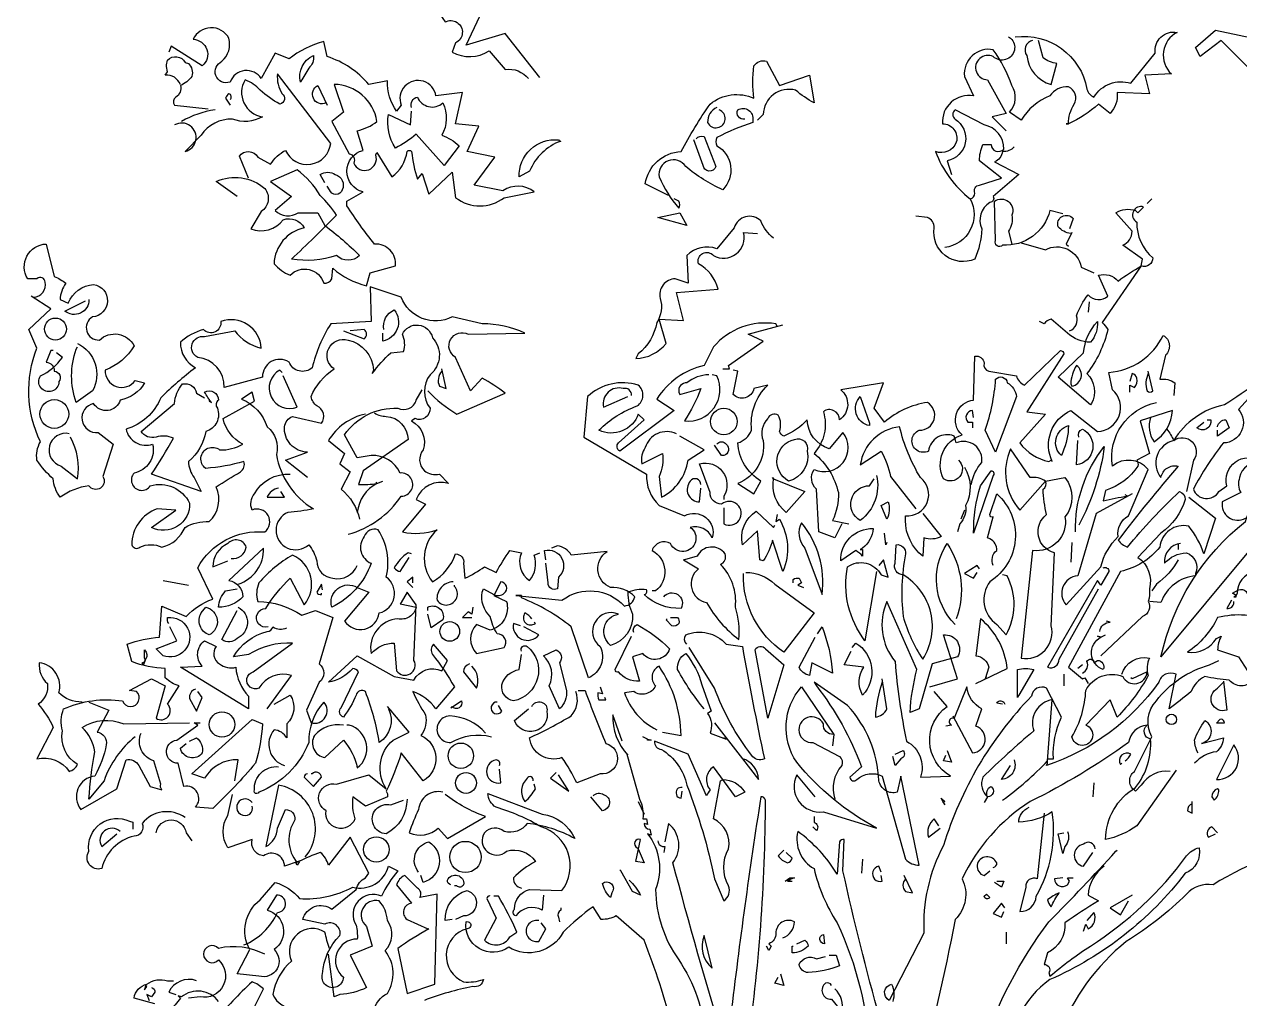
# Model space of a CAD drawing. Header units: metres. Extents: x 368 to 3789, y -155 to 1148.
# Drawn here: x 1269.31 to 1279.56, y 548.02 to 556.24 of the extents above; entities that cross this region are included whole.
import ezdxf

# ---------------------------------------------------------------- set-up
doc = ezdxf.new("R2010")
doc.units = ezdxf.units.M

# ---------------------------------------------------------------- blocks, each defined once
blk = doc.blocks.new('A$C700F2951')
at = {"color": 74}
for points in [[(2438.1, 4038.6, 0.259506), (2467.6, 3954.8), (2467.6, 3909.4, 0.302765), (2397.3, 3886.8), (2345.2, 3938.9), (2304.4, 3907.2), (2295.3, 3925.3), (2333.9, 3959.3), (2460.8, 3932.1, 0.117401), (2415.4, 3988.7, 0.173203)], [(1010.3, 3866.4), (942.3, 3952.5), (865.3, 3929.8), (892.5, 3986.5, 0.323273), (815.4, 3988.7), (824.5, 3975.1, -1.034378), (844.9, 3934.4), (838.1, 3916.2, 0.280991), (910.6, 3918.5), (942.3, 3882.2, -0.26123), (987.7, 3864.1)], [(416.5, 3632.9), (375.7, 3662.4, -0.294098), (470.9, 3648.8, -0.441696), (464.1, 3603.5), (443.7, 3569.5, 0.332855), (507.2, 3587.6, -0.375732), (548, 3571.7, 0.339447), (489.1, 3501.5, 0.128281), (520.8, 3478.8, -0.578079), (586.5, 3463, 0.276978), (602.4, 3472), (604.6, 3492.4, 0.124008), (670.4, 3458.4), (677.2, 3483.4), (727, 3497, 0.463104), (686.2, 3540, -0.025284), (631.8, 3614.8), (631.8, 3623.9), (663.6, 3642, -0.779266), (663.6, 3723.6), (652.2, 3762.1, 0.118973), (690.8, 3780.2, 0.363647), (606.9, 3852.8), (625, 3798.4), (602.4, 3780.2), (636.4, 3716.8, -0.5), (645.4, 3698.7, 0.970154), (688.5, 3714.5), (690.8, 3719.1), (720.2, 3671.5, 0.208466), (749.7, 3721.3, -0.5), (758.8, 3721.3, 0.056854), (770.1, 3666.9), (779.1, 3678.3), (792.7, 3637.5), (838.1, 3680.5), (844.9, 3630.7, 0.333328), (940.1, 3630.7), (999, 3642, 0.334427), (937.8, 3644.3), (881.1, 3655.6), (921.9, 3710), (867.5, 3721.3), (890.2, 3771.2), (844.9, 3775.7), (858.5, 3836.9), (806.3, 3830.1, 1.125015), (738.4, 3812), (729.3, 3800.6, -0.162277), (711.2, 3859.6), (674.9, 3852.8, 0.14122), (593.3, 3907.2), (586.5, 3936.6, 0.106674), (518.5, 3902.6), (491.3, 3914), (464.1, 3864.1, 0.62291), (402.9, 3857.3, -0.972748), (387.1, 3898.1, 0.276978), (400.7, 3943.4, 0.613373), (330.4, 3941.2, -0.688248), (348.5, 3889), (287.4, 3927.6), (282.8, 3916.2)], [(1941.8, 3945.7, -0.4021), (2082.3, 3843.7, 0.236053), (2095.9, 3827.8, -0.350769), (2168.4, 3855), (2216, 3914, -0.513931), (2259.1, 3954.8, 0.519897), (2247.7, 3873.2), (2195.6, 3870.9), (2204.7, 3834.6), (2141.2, 3836.9, -0.233566), (2127.6, 3796.1), (2105, 3814.2, -0.081039), (2046, 3775.7), (2041.5, 3775.7), (2046, 3775.7, -0.147995), (2057.4, 3814.2, 0.442368), (2046, 3848.2, 0.265564), (2009.8, 3830.1, 0.169403), (1953.1, 3782.5), (1930.4, 3798.4, 0.349014), (1935, 3850.5, 0.066803), (1898.7, 3920.8, 0.501038), (1842.1, 3868.6), (1860.2, 3830.1, 0.492294), (1799, 3775.7, -0.5), (1826.2, 3739.4, -0.4142), (1785.4, 3721.3, 0.138321), (1853.4, 3628.4, -0.529709), (1803.5, 3533.2)], [(1928.2, 3945.7), (1932.7, 3943.4, -1.00415), (1898.7, 3907.2, 1.247116), (1887.4, 3861.8), (1923.6, 3796.1), (1896.5, 3789.3), (1923.6, 3762.1)], [(1975.8, 3938.9, 0.54657), (1964.4, 3909.4, 0.310577), (2012, 3852.8), (2023.4, 3893.6, -0.131805), (1996.2, 3904.9), (1987.1, 3938.9)], [(305.5, 3852.8, 0.326447), (276, 3870.9), (280.6, 3877.7, -0.099014), (278.3, 3891.3), (280.6, 3900.4, -0.522827), (314.6, 3895.8), (321.4, 3893.6, -0.276978), (328.1, 3868.6, -0.123093), (305.5, 3850.5, -0.350769), (296.4, 3827.8, 0.4142), (294.2, 3812), (359.9, 3805.2)], [(543.5, 3861.8), (541.2, 3857.3, -0.369919), (566.1, 3909.4, -0.265564), (557, 3884.5), (543.5, 3861.8)], [(1261.9, 3635.2), (1216.6, 3657.9, -0.357925), (1286.8, 3721.3, -0.02861), (1343.5, 3814.2, -0.284912), (1429.6, 3825.6, -0.072906), (1429.6, 3889, -0.350769), (1454.5, 3898.1), (1479.4, 3850.5), (1538.4, 3870.9), (1547.4, 3816.5, -0.042465), (1511.2, 3841.4, 0.482147), (1447.7, 3793.8), (1436.4, 3782.5)], [(439.2, 3669.2), (421.1, 3712.3, -0.563461), (457.3, 3710), (482.3, 3696.4, -0.132751), (511.7, 3723.6, 0.770752), (600.1, 3737.2), (495.9, 3873.2, 0.176163), (504.9, 3834.6, -0.659393), (500.4, 3814.2, -0.051254), (461.9, 3841.4, 0.123093), (432.4, 3861.8, 0.535172), (466.4, 3789.3, -0.225418), (407.5, 3784.8, 0.260452), (346.3, 3753), (314.6, 3721.3, 1.152542), (294.2, 3773.4)], [(591, 3816.5, -1), (575.2, 3850.5), (593.3, 3812)], [(402.9, 3823.3, 0.618027), (400.7, 3834.6, 0.162277), (393.9, 3825.6), (402.9, 3812)], [(758.8, 3807.4, -0.480621), (770.1, 3827.8, 0.516449), (819.9, 3816.5, -0.249695), (817.7, 3753, -0.105927), (851.7, 3732.6), (822.2, 3694.1), (767.8, 3755.3, -0.054871), (727, 3728.1, -0.192581), (713.4, 3793.8), (756.5, 3773.4), (758.8, 3800.6)], [(373.5, 3802.9, 0.093063), (307.8, 3780.2)], [(1411.5, 3784.8, -0.618027), (1397.9, 3802.9, -0.649872), (1427.3, 3782.5), (1427.3, 3778, 0.048447), (1357.1, 3748.5, 0.291199), (1357.1, 3732.6, -0.493149), (1368.4, 3646.5, -0.073044), (1295.9, 3691.9, 0.819794), (1243.7, 3671.5, 0.07692), (1282.3, 3610.3, 0.333328), (1282.3, 3623.9), (1273.2, 3628.4)], [(1357.1, 3807.4, 0.326447), (1338.9, 3778, 1.475342), (1361.6, 3802.9)], [(1853.4, 3628.4, 0.333328), (1862.5, 3639.7, -0.5), (1871.5, 3655.6), (1914.6, 3669.2), (1871.5, 3703.2, -0.099014), (1878.3, 3734.9), (1894.2, 3734.9, 0.663971), (1919.1, 3725.9, 0.376755), (1880.6, 3773.4), (1823.9, 3802.9, 0.5), (1823.9, 3784.8, -0.682281), (1808.1, 3703.2), (1817.1, 3676)], [(1048.8, 3741.7), (1051.1, 3741.7, 0.20787), (989.9, 3682.8), (969.5, 3671.5, -0.455139), (1046.6, 3744), (1048.8, 3741.7)], [(1316.3, 3746.2, -0.302765), (1332.1, 3750.8), (1354.8, 3691.9, -0.816528), (1329.9, 3694.1), (1311.7, 3744)], [(1939.5, 3730.4, -0.243835), (1916.8, 3721.3, -0.263626), (1901, 3700.9), (1948.6, 3676), (1898.7, 3632.9, -0.535172), (1891.9, 3621.6, 0.371796), (1876.1, 3569.5, -0.090164), (1862.5, 3510.5, -0.594772), (1783.1, 3571.7, 0.312363), (1769.5, 3592.1), (1746.9, 3594.4)], [(588.8, 3576.3, -0.033035), (656.8, 3517.3, -0.399994), (611.4, 3517.3, -0.122452), (523.1, 3510.5, 0.012192), (611.4, 3596.7, 0.056335), (579.7, 3635.2, 0.100357), (534.4, 3685.1), (482.3, 3662.4), (523.1, 3632.9), (491.3, 3605.7, 0.349121), (536.7, 3601.2), (575.2, 3601.2), (588.8, 3576.3)], [(588.8, 3660.1), (579.7, 3676, -0.309357), (609.2, 3676, -0.468369), (622.8, 3646.5, -0.763794), (597.8, 3646.5), (593.3, 3653.3)], [(2034.7, 3598.9), (2009.8, 3605.7, -0.35936), (1916.8, 3537.7, -0.872879), (1903.3, 3546.8), (1901, 3623.9, -0.762802), (1935, 3596.7, -0.205246), (1928.2, 3564.9), (1935, 3540)], [(2048.3, 3370, 0.4142), (2061.9, 3399.5, -0.085083), (2084.6, 3440.3, 0.409286), (2123.1, 3438), (2105, 3478.8, -0.286789), (2143.5, 3467.5, -0.035156), (2188.8, 3497), (2191.1, 3510.5), (2152.5, 3537.7, 0.308105), (2170.7, 3564.9), (2138.9, 3601.2, -0.220123), (2177.5, 3605.7), (2182, 3601.2), (2193.3, 3612.5, 0.907883), (2179.7, 3583.1, 0.222046), (2211.5, 3512.8, -0.523941), (2188.8, 3497), (2111.8, 3385.9, -0.099014), (2123.1, 3372.3, -0.106323), (2082.3, 3286.2, -0.326889), (2091.4, 3227.3), (2089.1, 3225), (2025.6, 3279.4), (2075.5, 3327, -0.165176), (2102.7, 3388.2, -0.200851), (2089.1, 3347.4, -0.173203), (2043.8, 3365.5), (2012, 3392.7, 0.236053), (1998.4, 3383.6), (1989.4, 3388.2)], [(1468.1, 3551.3, -0.140045), (1443.2, 3585.3, 0.57489), (1391.1, 3571.7), (1357.1, 3530.9, 0.29335), (1298.1, 3517.3), (1300.4, 3463), (1275.5, 3472, 0.477875), (1246, 3433.5, -0.21463), (1239.2, 3385.9, -0.178345), (1203, 3324.7), (1198.4, 3315.6, 0.217789), (1257.3, 3345.1), (1243.7, 3392.7), (1291.3, 3390.4), (1277.7, 3444.8), (1359.3, 3451.6, 0.213028), (1320.8, 3501.5, -0.817993), (1350.3, 3517.3, 0.658905), (1409.2, 3562.7), (1436.4, 3560.4)], [(2050.6, 3560.4, -0.178345), (2025.6, 3574, -0.817993), (2055.1, 3589.9), (2048.3, 3569.5)], [(17.7, 3435.8, 0.475967), (40.3, 3465.2, 0.663971), (24.5, 3472), (6.3, 3472, -0.578598), (42.6, 3540), (58.5, 3476.6, -0.062256), (81.1, 3463, 0.15036), (69.8, 3431.2), (85.7, 3424.4, -0.28447), (135.5, 3460.7, -0.892212), (133.2, 3397.2, 0.789642), (146.8, 3351.9, -0.497391), (214.8, 3340.6, -0.176483), (158.2, 3293, 0.748825), (217.1, 3272.6), (235.2, 3268.1, -0.225281), (187.6, 3234.1, -0.647598), (135.5, 3227.3, 0.955292), (144.6, 3170.6), (174, 3147.9), (153.6, 3084.5, -1), (126.4, 3066.3, 0.125122), (69.8, 3043.7, -0.137939), (56.2, 3079.9, -0.062256), (24.5, 3116.2, -0.18132), (31.3, 3152.5, -0.210037), (24.5, 3336), (8.6, 3372.3), (51.7, 3413.1), (13.1, 3438)], [(1953.1, 3542.3), (2000.7, 3528.7, -0.510468), (2071, 3494.7), (2095.9, 3483.4)], [(790.5, 3252.2, 0.068298), (847.1, 3206.9), (942.3, 3247.7, 0.035156), (897, 3277.1), (874.3, 3252.2), (844.9, 3317.9, -0.984375), (869.8, 3363.2), (980.9, 3365.5, 0.108856), (897, 3383.6), (838.1, 3397.2, -0.448303), (738.4, 3435.8), (677.2, 3456.2), (679.4, 3388.2), (600.1, 3383.6, 0.080551), (563.8, 3297.5, -0.524551), (518.5, 3308.8, 0.59317), (466.4, 3279.4), (391.6, 3259, 0.390503), (339.5, 3317.9, -0.868866), (353.1, 3358.7), (412, 3370, 0.173203), (464.1, 3336, 0.499069), (384.8, 3388.2, -0.72995), (350.8, 3372.3, 0.115616), (305.5, 3347.4, 0.276978), (334.9, 3297.5, 0.033035), (267, 3238.6, -0.228363), (199, 3177.4, 0.456192), (251.1, 3147.9, -0.433426), (214.8, 3091.3, 1.078903), (246.6, 3066.3, -0.36409), (323.6, 3032.4, -0.580322), (248.8, 2984.8), (296.4, 3018.8), (260.2, 3021, 0.321106), (210.3, 2950.8, 0.566177), (226.2, 2946.2, -0.211075), (269.2, 2946.2, 0.243835), (314.6, 2984.8, -0.145935), (362.1, 2996.1, 0.321701), (375.7, 3064.1, -0.013153), (423.3, 3093.5, 0.333328), (430.1, 3113.9, -0.053406), (355.3, 3100.3, -1.029831), (382.5, 3136.6, 0.141342), (427.9, 3147.9, -0.23027), (389.3, 3197.8), (450.5, 3231.8), (446, 3249.9), (425.6, 3236.3, -0.215332), (475.5, 3181.9, -0.302765), (493.6, 3127.5, 0.214661), (566.1, 3021, -0.032745), (516.3, 3014.2, 1.185196), (557, 2950.8, -0.115112), (572.9, 2919, 0.379791), (604.6, 2885, 0.362045), (652.2, 2910)], [(126.4, 3431.2, -0.637756), (78.9, 3408.6), (119.6, 3429)], [(704.4, 3372.3, -0.350769), (724.8, 3410.8, -0.561172), (702.1, 3349.6), (702.1, 3365.5)], [(1474.9, 3379.1), (1472.6, 3383.6, 0.262833), (1350.3, 3338.3), (1332.1, 3302, 0.194489), (1239.2, 3236.3), (1273.2, 3213.7), (1166.7, 3134.3, -0.535172), (1164.4, 3150.2), (1214.3, 3195.5), (1203, 3206.9, -0.445358), (1125.9, 3175.1, -0.112671), (1200.7, 3222.7, 0.498764), (1203, 3263.5, 0.269211), (1103.2, 3240.9), (1096.4, 3161.5), (1218.8, 3089, 0.212448), (1243.7, 3027.8), (1293.6, 3007.4, -0.669449), (1348, 2964.4, 0.362045), (1304.9, 2984.8, -1.319412), (1266.4, 2953, 0.480621), (1230.1, 2939.4, -0.538818), (1236.9, 2860.1), (1230.1, 2860.1)], [(554.8, 3082.2), (511.7, 3116.2), (554.8, 3132.1, -0.43013), (509.5, 3181.9, -0.263626), (525.3, 3202.3), (582, 3188.7, 0.489075), (572.9, 3222.7, -0.178345), (561.6, 3240.9, -0.14975), (606.9, 3295.2, -0.856918), (634.1, 3351.9, -0.338852), (684, 3293), (681.7, 3286.2, -0.055374), (718, 3327), (742.9, 3329.2, 0.195877), (740.6, 3363.2, -0.724503), (799.5, 3356.4, -0.43483), (795, 3283.9, 0.345184), (795, 3218.2, -0.544022), (765.6, 3197.8), (758.8, 3193.3, -0.362045), (781.4, 3136.6, 0.396576), (783.7, 3095.8, 0.236053), (813.1, 3089), (831.3, 3070.9, 0.401123), (767.8, 3039.2), (785.9, 3030.1), (740.6, 2975.7, 0.137604), (808.6, 2980.2, 0.396027), (799.5, 2878.2, 0.180374), (844.9, 2932.6, -0.463791), (860.7, 2914.5), (863, 2885, 0.051575), (901.5, 2907.7), (924.2, 2896.4, -0.023788), (951.4, 2939.4), (974.1, 2934.9, 0.368179), (989.9, 2880.5, 0.264557), (999, 2930.4), (1010.3, 2934.9)], [(625, 3370), (665.8, 3354.2, 0.5), (665.8, 3372.3), (638.6, 3370)], [(1830.7, 3116.2, -0.931778), (1801.3, 3079.9, -0.45929), (1837.5, 3166.1, -0.660172), (1860.2, 3234.1), (1862.5, 3320.2, -0.442368), (1880.6, 3306.6, 0.4142), (1889.7, 3290.7), (1944, 3281.6, 0.219635), (1959.9, 3263.5), (2030.2, 3331.5, -0.333328), (2037, 3324.7), (1964.4, 3211.4), (2000.7, 3206.9), (1950.8, 3150.2, 0.188675), (2007.5, 3113.9), (2012, 3116.2), (2014.3, 3113.9, -0.420059), (2050.6, 3213.7), (2102.7, 3172.9, 0.685608), (2132.1, 3254.5), (2125.4, 3288.4, 0.263565), (2231.9, 3361, -0.49028), (2236.4, 3322.4), (2225.1, 3274.9, -0.205246), (2254.5, 3268.1), (2252.3, 3243.1)], [(103.8, 3345.1, -0.432632), (133.2, 3252.2), (101.5, 3229.5, -0.173904), (101.5, 3333.8), (103.8, 3338.3)], [(56.2, 3331.5), (51.7, 3331.5), (42.6, 3308.8, -0.38205), (58.5, 3290.7, -0.618027), (67.5, 3270.3, -1.341293), (31.3, 3281.6, 0.132751), (74.3, 3317.9), (63, 3327)], [(2476.6, 3315.6, -0.032425), (2352, 3225, 0.210526), (2252.3, 3154.7, 0.557053), (2227.3, 3082.2, -0.431534), (2261.3, 3104.9, 0.015289), (2143.5, 2959.8, 0.162277), (2161.6, 2946.2, -0.030579), (2263.6, 3055, -0.355026), (2274.9, 3039.2, -0.161758), (2227.3, 2973.4), (2182, 2925.8, -0.32045), (2204.7, 2864.6, -0.099014), (2202.4, 2839.7, -0.46698), (2191.1, 2810.3), (2109.5, 2733.2)], [(504.9, 3288.4), (500.4, 3293, 0.940445), (534.4, 3220.5), (507.2, 3281.6)], [(817.7, 3290.7, 0.292984), (813.1, 3261.3), (826.7, 3256.7), (817.7, 3295.2)], [(1601.8, 2991.6), (1588.2, 2964.4), (1556.5, 2975.7), (1552, 3059.5, -0.355026), (1547.4, 3098.1, 0.788391), (1604.1, 3170.6), (1576.9, 3138.9, -0.312881), (1533.8, 3195.5, -0.116058), (1488.5, 3163.8, -0.265564), (1479.4, 3172.9, 0.226822), (1477.2, 3204.6, 0.49527), (1456.8, 3197.8, 0.295303), (1447.7, 3154.7, -0.346893), (1397.9, 3070.9), (1429.6, 3050.5), (1443.2, 3075.4, -0.244461), (1397.9, 3150.2, 0.215332), (1425.1, 3175.1, -0.236053), (1456.8, 3263.5), (1429.6, 3256.7, -0.59729), (1388.8, 3245.4), (1397.9, 3290.7), (1388.8, 3293)], [(2052.8, 3261.3, 0.659393), (2061.9, 3302, 0.139038), (2050.6, 3265.8), (2052.8, 3261.3)], [(2202.4, 3286.2, 0.195877), (2200.1, 3252.2, 0.4142), (2211.5, 3252.2), (2202.4, 3290.7)], [(2451.7, 3295.2), (2379.2, 3215.9, -0.63649), (2349.7, 3150.2, 0.04776), (2290.8, 3059.5, 0.639832), (2340.7, 3055), (2356.5, 3066.3, -0.689148), (2422.2, 3113.9, 0.369919), (2381.4, 3082.2, 0.225418), (2383.7, 3052.8), (2347.5, 3034.6, 0.638885), (2392.8, 3002.9, -0.813461), (2401.8, 2941.7), (2227.3, 2730.9, -0.173706), (2392.8, 2996.1, -0.490295), (2481.2, 3039.2), (2460.8, 3002.9, -0.489075), (2481.2, 2966.6), (2571.8, 2980.2), (2583.1, 2968.9)], [(362.1, 3236.3), (362.1, 3231.8), (366.7, 3229.5, -0.051575), (353.1, 3249.9, -0.580322), (380.3, 3234.1, 0.442368), (378, 3218.2, -0.445358), (355.3, 3172.9, -0.177689), (321.4, 3113.9, 0.15036), (332.7, 3082.2), (346.3, 3055), (248.8, 3089, 0.019806), (291.9, 3159.3, 0.195877), (257.9, 3161.5, -0.32045), (228.4, 3172.9), (294.2, 3227.3, -0.171616), (310, 3265.8, -0.427887), (337.2, 3247.7), (353.1, 3238.6)], [(1341.2, 3283.9, 0.162277), (1298.1, 3268.1, 0.463791), (1282.3, 3249.9), (1284.5, 3245.4), (1325.3, 3256.7, -0.058853), (1293.6, 3193.3, 0.588898), (1357.1, 3281.6), (1348, 3283.9)], [(1855.7, 3068.6, -0.149368), (1876.1, 3111.7, 0.589905), (1826.2, 3150.2), (1821.7, 3163.8, 0.490158), (1771.8, 3134.3, -1.060547), (1753.7, 3175.1, 0.776093), (1769.5, 3229.5, 0.142365), (1685.7, 3191), (1665.3, 3218.2), (1683.4, 3268.1), (1599.6, 3254.5, -0.50354), (1597.3, 3195.5, 0.628937), (1565.6, 3211.4, -0.265564), (1547.4, 3129.8, -0.169571), (1595, 3052.8, -0.119873), (1583.7, 2998.4), (1615.4, 2991.6)], [(1903.3, 3132.1), (1882.9, 3175.1, 0.065445), (1903.3, 3274.9, -0.659393), (1925.9, 3268.1, -0.236053), (1944, 3240.9), (1903.3, 3132.1)], [(2166.1, 3249.9), (2166.1, 3263.5), (2175.2, 3259, 0.302765), (2179.7, 3277.1, 0.265564), (2170.7, 3286.2), (2166.1, 3270.3)], [(634.1, 2971.2, 0.179703), (738.4, 3046, 1.048752), (736.1, 3091.3, 0.319077), (679.4, 3125.3), (652.2, 3120.7), (627.3, 3166.1, -0.261322), (731.6, 3218.2, 0.45993), (767.8, 3234.1), (779.1, 3254.5)], [(1189.4, 3243.1, 0.541687), (1173.5, 3256.7, 0.576218), (1135, 3220.5), (1182.6, 3240.9)], [(1656.2, 3188.7), (1656.2, 3184.2, -0.602081), (1638.1, 3240.9), (1656.2, 3188.7)], [(2170.7, 3050.5), (2100.4, 3012), (2064.2, 2889.6, 0.621735), (2041.5, 2832.9), (2109.5, 2907.7, -0.145264), (2143.5, 2966.6, -0.318115), (2163.9, 3007.4), (2202.4, 3098.1, 0.4142), (2132.1, 3104.9, -0.3983), (2218.3, 3229.5)], [(668.1, 3206.9, 0.203552), (595.6, 3154.7), (627.3, 3129.8), (618.2, 3109.4), (638.6, 3093.5), (620.5, 3059.5, -0.169113), (656.8, 3000.6)], [(686.2, 3209.1, 0.15036), (708.9, 3202.3, -0.384125), (752, 3157), (663.6, 3095.8), (654.5, 3068.6, 0.045349), (690.8, 3070.9), (702.1, 3075.4)], [(1860.2, 3200.1), (1857.9, 3213.7, 0.663971), (1848.9, 3191), (1857.9, 3191), (1857.9, 3179.7)], [(2206.9, 3200.1, 0.240036), (2213.7, 3152.5, 0.2379), (2250, 3213.7), (2186.5, 3193.3), (2204.7, 3129.8), (2179.7, 3116.2, -0.236053), (2182, 3104.9, -0.178345), (2118.6, 3057.3), (2114, 3036.9, -0.026764), (2161.6, 3046), (2157.1, 3048.2)], [(2318, 3195.5), (2324.8, 3195.5, -0.707504), (2297.6, 3179.7), (2311.2, 3191)], [(2338.4, 3181.9, -0.380188), (2354.3, 3195.5), (2361, 3179.7), (2338.4, 3163.8), (2338.4, 3175.1)], [(87.9, 3168.3, 0.975662), (72.1, 3104.9), (103.8, 3079.9, 0.17128), (90.2, 3161.5)], [(1277.7, 3168.3, 0.456619), (1216.6, 3141.1, 0.205246), (1209.8, 3109.4), (1250.5, 3129.8, -0.146759), (1243.7, 3084.5), (1248.3, 3043.7, 0.245285), (1300.4, 3116.2), (1332.1, 3136.6), (1284.5, 3163.8)], [(1760.5, 3012), (1796.7, 2966.6, -0.204086), (1762.7, 2964.4), (1760.5, 2928.1, -0.226822), (1726.5, 2998.4), (1726.5, 3007.4, 0.749039), (1755.9, 3082.2, -0.077942), (1715.1, 3181.9, 0.34404), (1638.1, 3107.1), (1678.9, 3134.3, -0.080353), (1697, 3084.5), (1746.9, 3021)], [(2032.4, 3125.3, -0.592255), (2046, 3184.2, -0.099731), (2034.7, 3132.1), (2032.4, 3125.3)], [(2066.4, 3161.5, -0.4142), (2073.2, 3177.4, -0.738571), (2061.9, 3107.1), (2064.2, 3154.7)], [(2238.7, 3177.4, -0.062256), (2252.3, 3154.7, -0.882339), (2290.8, 3116.2), (2277.2, 3055)], [(1357.1, 3147.9, -0.5), (1375.2, 3147.9, -0.582718), (1370.7, 3125.3), (1366.1, 3125.3), (1352.5, 3145.7)], [(1508.9, 3157, -0.630219), (1533.8, 3134.3, -0.40654), (1497.6, 3075.4, -0.689621), (1508.9, 3157)], [(2000.7, 3075.4), (2039.2, 3082.2, -0.352936), (2039.2, 3005.2, -0.5103), (1975.8, 2939.4), (1953.1, 2728.7, 0.554825), (2012, 2792.1), (2018.8, 2934.9, -0.628204), (2003, 3009.7, -0.044617), (1996.2, 3059.5, 0.4142), (2000.7, 3075.4, 0.205246), (1971.2, 3082.2), (1932.7, 3138.9, 0.298126), (1950.8, 3018.8), (2000.7, 3075.4)], [(2059.6, 2975.7, -0.174072), (2116.3, 3143.4, -0.088486), (2066.4, 2989.3)], [(1370.7, 3023.3), (1370.7, 2991.6, 1.877945), (1366.1, 3030.1, -0.4142), (1343.5, 3052.8), (1323.1, 3109.4, -0.674286), (1370.7, 3046), (1370.7, 3039.2)], [(1842.1, 3102.6, -0.272202), (1844.3, 3027.8, -0.236053), (1833, 2991.6), (1828.5, 2975.7)], [(112.8, 2642.5, -0.206955), (67.5, 2660.7, 0.457672), (29, 2719.6, 0.243301), (44.9, 2678.8, -0.282349), (26.7, 2638, -0.081024), (56.2, 2592.7), (24.5, 2531.5, -0.303375), (87.9, 2506.6, 0.224854), (103.8, 2520.2, -0.311218), (74.3, 2585.9, -0.155243), (76.6, 2628.9, -0.142853), (192.2, 2644.8, 1.280762), (219.4, 2662.9), (205.8, 2665.2), (248.8, 2687.9), (276, 2674.3), (257.9, 2610.8, 0.904984), (280.6, 2638), (303.2, 2674.3, -0.135742), (276, 2690.1), (276, 2708.3, -0.08728), (210.3, 2721.9), (201.2, 2755.9, -0.068298), (264.7, 2769.5), (269.2, 2830.6), (316.8, 2810.3, -0.111496), (368.9, 2844.2), (339.5, 2905.4, -0.299683), (470.9, 2975.7, 0.876053), (446, 3018.8, -0.268112), (450.5, 3050.5, -0.290573), (520.8, 3089)], [(688.5, 3073.1), (690.8, 3070.9, 0.247803), (652.2, 3014.2)], [(1325.3, 3068.6, 0.741867), (1304.9, 3075.4, 0.6409), (1323.1, 3034.6), (1325.3, 3061.8)], [(1468.1, 3079.9), (1529.3, 3055), (1493, 3014.2, -0.284134), (1468.1, 3079.9), (1465.8, 3082.2), (1468.1, 3079.9)], [(1669.8, 3086.7, -0.297256), (1638.1, 2998.4, -0.782791), (1656.2, 3066.3), (1665.3, 3079.9)], [(1860.2, 2973.4, -0.079437), (1873.8, 3066.3), (1894.2, 3095.8, -0.618027), (1898.7, 3086.7), (1860.2, 2973.4)], [(498.1, 3061.8, 0.25296), (475.5, 3043.7), (509.5, 3043.7), (502.7, 3055)], [(1898.7, 2910, -0.35614), (1905.5, 2939.4, 0.302765), (1891.9, 2962.1), (1887.4, 2964.4), (1898.7, 3005.2, -0.618027), (1891.9, 3009.7), (1905.5, 3050.5, -0.499023), (1891.9, 2878.2, 0.420273), (1905.5, 2794.4), (1923.6, 2774, 0.254562), (1925.9, 2889.6), (1916.8, 2891.8)], [(1690.2, 3000.6), (1678.9, 3027.8), (1692.5, 3034.6, -0.195877), (1690.2, 3000.6)], [(2281.7, 3043.7), (2333.9, 3002.9), (2311.2, 2932.6, 0.096893), (2281.7, 2987, 0.449585), (2225.1, 2946.2, -0.175735), (2148, 2898.6), (2046, 2710.5), (2073.2, 2687.9), (2077.8, 2690.1), (2084.6, 2678.8)], [(1474.9, 3009.7), (1472.6, 2996.1), (1479.4, 3000.6, -0.242218), (1486.2, 2898.6), (1465.8, 2959.8, -0.092926), (1447.7, 2919), (1440.9, 2921.3), (1436.4, 2978), (1406.9, 2950.8, -0.309006), (1434.1, 3016.5), (1468.1, 2984.8), (1470.4, 2989.3)], [(652.2, 2866.9), (674.9, 2857.8), (627.3, 2801.2, 0.693726), (695.3, 2817.1, 0.640244), (708.9, 2887.3, 0.209961), (693, 2980.2, 0.4142), (665.8, 2966.6, 0.502121), (679.4, 2914.5, -0.199463), (602.4, 2828.4, -0.690872), (652.2, 2866.9)], [(1522.5, 2993.8, 0.305054), (1529.3, 2944), (1563.3, 2853.3, 0.208984), (1522.5, 2993.8)], [(1642.6, 2944), (1638.1, 2941.7), (1642.6, 2941.7), (1642.6, 2928.1, 0.099014), (1629, 2939.4), (1599.6, 2919, -0.428558), (1663, 2982.5, -0.211655), (1642.6, 2944)], [(405.2, 2923.6, 0.403595), (434.7, 2946.2, 0.566177), (398.4, 2953, 0.2939), (368.9, 2907.7), (398.4, 2919)], [(418.8, 2873.7, 0.335266), (468.7, 2944), (400.7, 2880.5, -0.380188), (427.9, 2848.8, -0.218826), (380.3, 2828.4, -0.173203), (393.9, 2860.1), (416.5, 2864.6)], [(477.7, 2789.9, -1.144211), (473.2, 2826.1, -0.070038), (520.8, 2885), (548, 2832.9, 0.501633), (525.3, 2930.4, 0.085571), (459.6, 2876, 0.186783), (457.3, 2839.7, -0.14386), (543.5, 2812.5), (570.6, 2821.6), (604.6, 2808), (577.4, 2717.3, -0.506302), (577.4, 2681.1), (552.5, 2626.7), (561.6, 2601.8, 0.762985), (586.5, 2642.5, 0.185364), (557, 2563.2, -0.20929), (459.6, 2465.8, -1), (450.5, 2470.3, -0.463791), (498.1, 2515.6)], [(758.8, 2932.6), (752, 2934.9, 0.132751), (724.8, 2905.4, 0.236053), (736.1, 2898.6), (754.2, 2925.8)], [(1252.8, 2848.8, -0.923187), (1286.8, 2826.1, -0.205933), (1214.3, 2853.3, 0.618027), (1218.8, 2862.4, 0.123093), (1182.6, 2857.8, 0.111496), (1191.6, 2814.8, -0.361099), (1148.6, 2753.6, -0.656662), (1164.4, 2814.8, 0.887543), (1128.2, 2751.3, -0.427811), (1105.5, 2690.1), (1071.5, 2789.9, 0.077148), (974.1, 2846.5), (974.1, 2851), (962.7, 2851), (1053.4, 2842, -0.386002), (1175.8, 2830.6, 0.310577), (1196.2, 2848.8, 0.21463), (1148.6, 2866.9, -0.608597), (1141.8, 2937.2), (1071.5, 2930.4, 0.236053), (1044.3, 2948.5), (1033, 2944)], [(1021.6, 2921.3), (1019.4, 2939.4, -0.775711), (1046.6, 2887.3), (1044.3, 2864.6, -0.566177), (1026.2, 2876), (1021.6, 2914.5)], [(1293.6, 2921.3), (1291.3, 2921.3), (1320.8, 2903.2, 0.643906), (1336.7, 2837.4, 0.101837), (1400.1, 2764.9, 0.105927), (1393.3, 2828.4, 0.22554), (1363.9, 2912.2, 0.4142), (1372.9, 2932.6, 0.580322), (1318.5, 2928.1), (1293.6, 2921.3)], [(1721.9, 2891.8, -0.523941), (1706.1, 2914.5), (1708.3, 2950.8, -0.5), (1726.5, 2932.6, 0.072708), (1721.9, 2810.3, 0.077194), (1760.5, 2726.4, 0.423996), (1721.9, 2891.8)], [(1823.9, 2794.4, -0.356445), (1808.1, 2953, -0.241074), (1826.2, 2805.7)], [(2265.9, 2953, 0.4142), (2234.1, 2914.5, -0.198578), (2277.2, 2934.9, -0.4142), (2295.3, 2894.1), (2295.3, 2889.6, 0.297668), (2227.3, 2837.4), (2204.7, 2839.7)], [(1669.8, 2898.6), (1647.2, 2762.7, -0.216599), (1613.2, 2907.7, -0.447189), (1678.9, 2891.8), (1692.5, 2887.3), (1683.4, 2921.3), (1674.4, 2910)], [(2114, 2905.4, -0.535172), (2125.4, 2898.6), (2109.5, 2871.4), (2102.7, 2880.5), (2005.2, 2710.5, 0.523941), (2027.9, 2726.4), (2105, 2864.6)], [(2261.3, 2921.3, -0.109482), (2218.3, 2873.7), (2209.2, 2860.1)], [(1413.7, 2896.4, -0.195694), (1470.4, 2873.7), (1547.4, 2817.1), (1488.5, 2740, -0.258652), (1409.2, 2894.1)], [(1506.6, 2876), (1506.6, 2882.8, -0.236053), (1518, 2885), (1522.5, 2876), (1515.7, 2871.4), (1527, 2866.9)], [(2379.2, 2862.4, -0.632065), (2397.3, 2844.2), (2397.3, 2835.2), (2424.5, 2871.4, -0.680847), (2433.6, 2851), (2426.8, 2817.1, 0.580322), (2458.5, 2873.7, 0.820084), (2376.9, 2855.6), (2374.6, 2851), (2367.8, 2855.6), (2379.2, 2862.4)], [(584.2, 2862.4), (582, 2873.7), (572.9, 2857.8, 0.4142), (582, 2853.3), (582, 2855.6)], [(840.3, 2878.2, 0.437042), (808.6, 2842, 1.073196), (842.6, 2869.2), (842.6, 2871.4)], [(919.7, 2853.3, 0.323349), (940.1, 2855.6, 0.697281), (933.3, 2878.2), (919.7, 2851), (944.6, 2839.7, -0.421158), (912.9, 2783.1), (885.7, 2794.4, 0.400543), (885.7, 2737.7), (940.1, 2749.1, 0.60791), (926.5, 2776.3, -0.092926), (912.9, 2810.3, -0.257919), (897, 2857.8), (899.3, 2864.6), (919.7, 2853.3)], [(738.4, 2837.4), (736.1, 2835.2), (767.8, 2828.4, -0.422256), (731.6, 2805.7, 0.445663), (679.4, 2737.7, -0.209656), (724.8, 2758.1), (729.3, 2703.7, 0.945984), (763.3, 2724.1), (767.8, 2832.9), (749.7, 2857.8), (738.4, 2837.4)], [(1774.1, 2672), (1828.5, 2687.9), (1801.3, 2774, -0.618027), (1828.5, 2730.9), (1778.6, 2717.3), (1753.7, 2628.9), (1735.5, 2622.1, -0.048447), (1749.1, 2706), (1690.2, 2839.7, 0.283707), (1706.1, 2721.9, 0.030441), (1728.7, 2565.5, -0.369919), (1755.9, 2495.2), (1814.9, 2497.5, -0.550293), (1808.1, 2633.5), (1783.1, 2662.9)], [(2365.6, 2842), (2356.5, 2826.1, 0.45993), (2370.1, 2837.4), (2370.1, 2839.7)], [(355.3, 2828.4, -0.701004), (362.1, 2774, -0.468369), (346.3, 2817.1), (355.3, 2828.4)], [(418.8, 2828.4, -0.632828), (416.5, 2767.2, -0.388977), (387.1, 2764.9), (416.5, 2821.6)], [(790.5, 2821.6), (790.5, 2828.4, -0.669312), (819.9, 2803.5), (797.3, 2787.6), (790.5, 2814.8)], [(994.5, 2805.7, 0.099014), (980.9, 2817.1, 0.895035), (1001.3, 2796.7), (999, 2798.9)], [(282.8, 2796.7, -0.236053), (280.6, 2808, -1.2724), (271.5, 2733.2), (257.9, 2746.8), (298.7, 2762.7), (285.1, 2789.9)], [(475.5, 2628.9), (523.1, 2694.7, 0.345856), (459.6, 2669.7, -1.086792), (448.3, 2701.5), (525.3, 2758.1, 0.147873), (439.2, 2735.5), (409.7, 2730.9, -0.205246), (475.5, 2780.8, 0.343094), (486.8, 2789.9, 0.248367), (514, 2787.6)], [(971.8, 2792.1), (958.2, 2796.7, 0.784103), (1008, 2774), (978.6, 2789.9)], [(1193.9, 2778.5, -0.4142), (1200.7, 2794.4, -0.068741), (1264.1, 2746.8, -0.613083), (1212, 2737.7), (1191.6, 2730.9), (1205.2, 2683.3, -0.248093), (1164.4, 2701.5, -0.618027), (1157.6, 2706), (1189.4, 2771.7)], [(1266.4, 2808), (1280, 2808, -0.236053), (1282.3, 2796.7, -0.4142), (1268.7, 2792.1), (1257.3, 2803.5), (1259.6, 2805.7)], [(1554.2, 2776.3), (1563.3, 2789.9, -0.071396), (1583.7, 2699.2), (1542.9, 2719.6), (1538.4, 2694.7, -0.236053), (1518, 2710.5), (1549.7, 2769.5)], [(1864.7, 2678.8), (1925.9, 2708.3, 0.194931), (1873.8, 2805.7), (1864.7, 2733.2, -0.335129), (1889.7, 2710.5), (1882.9, 2687.9), (1885.1, 2692.4)], [(2107.2, 2780.8, -0.368179), (2127.6, 2798.9), (2120.8, 2801.2)], [(1298.1, 2755.9, -0.369919), (1295.9, 2774, -0.322647), (1375.2, 2755.9), (1406.9, 2751.3, 0.00798), (1450, 2531.5, -0.4142), (1425.1, 2538.3, -0.077515), (1352.5, 2669.7), (1302.7, 2749.1)], [(2073.2, 2699.2, 0.4142), (2082.3, 2721.9, -0.819794), (2095.9, 2719.6), (2102.7, 2724.1, -0.566177), (2114, 2706, -0.644958), (2109.5, 2769.5), (2102.7, 2771.7), (2109.5, 2769.5), (2118.6, 2774)], [(237.5, 2726.4), (233, 2715.1), (230.7, 2719.6, 0.618027), (235.2, 2728.7), (235.2, 2744.5, -0.369919), (237.5, 2726.4)], [(305.5, 2710.5), (348.5, 2712.8, -0.451447), (353.1, 2762.7), (375.7, 2751.3, 0.461777), (382.5, 2717.3, 0.236053), (414.3, 2710.5, 0.176865), (439.2, 2653.9), (439.2, 2628.9), (305.5, 2710.5)], [(713.4, 2628.9, -0.38205), (695.3, 2563.2, 0.053894), (668.1, 2662.9, 0.566177), (650, 2656.1, -0.062256), (625, 2613.1, -0.535172), (620.5, 2631.2), (654.5, 2701.5, 0.236053), (643.2, 2708.3, -0.164429), (595.6, 2681.1), (652.2, 2733.2), (724.8, 2692.4), (763.3, 2685.6, -0.400864), (817.7, 2703.7), (829, 2724.1), (801.8, 2755.9, 0.343094), (799.5, 2735.5, -0.040558), (842.6, 2672), (806.3, 2628.9, 0.162277), (761, 2662.9, 0.038391), (785.9, 2617.6, -0.212204), (776.9, 2576.8, -0.615097), (781.4, 2488.4), (738.4, 2542.8, -0.03656), (708.9, 2468, -0.236053), (711.2, 2456.7), (668.1, 2438.6), (643.2, 2456.7, 0.109772), (647.7, 2413.6, -0.906464), (591, 2429.5, -0.872879), (611.4, 2481.6), (674.9, 2499.8), (708.9, 2472.6, -0.380005), (722.5, 2567.8), (754.2, 2583.6), (711.2, 2633.5)], [(974.1, 2742.3, -0.780762), (985.4, 2751.3, -0.63501), (958.2, 2644.8, -0.403961), (935.5, 2676.5, -0.290024), (969.5, 2706), (974.1, 2735.5)], [(1048.8, 2628.9), (1028.4, 2674.3, 0.335037), (1017.1, 2733.2), (1042, 2744.5, -0.5), (1048.8, 2719.6), (1062.4, 2665.2, -0.220596), (1048.8, 2628.9)], [(1456.8, 2610.8), (1431.9, 2744.5, -0.561981), (1452.3, 2746.8), (1488.5, 2715.1), (1456.8, 2610.8)], [(1622.2, 2749.1), (1629, 2758.1, -0.480316), (1642.6, 2656.1, -0.290115), (1644.9, 2710.5), (1606.4, 2715.1), (1620, 2742.3)], [(872.1, 2717.3, 0.355026), (860.7, 2701.5), (885.7, 2669.7, 0.313034), (876.6, 2712.8)], [(1332.1, 2628.9, -0.047333), (1280, 2706, -0.291199), (1295.9, 2737.7, -0.104111), (1327.6, 2676.5), (1345.7, 2624.4), (1338.9, 2619.9, -0.257767), (1343.5, 2581.4), (1375.2, 2570), (1370.7, 2572.3)], [(2150.3, 2696.9, -0.384506), (2204.7, 2728.7, 0.195877), (2202.4, 2694.7, -0.073074), (2141.2, 2613.1), (2127.6, 2647.1), (2080, 2597.2, -1.743393), (2052.8, 2574.6, 0.124786), (2080, 2665.2, -0.390579), (2152.5, 2692.4, 0.76149), (2200.1, 2701.5), (2170.7, 2687.9), (2168.4, 2690.1)], [(2245.5, 2506.6, 0.295853), (2188.8, 2479.4), (2177.5, 2468, -0.531342), (2175.2, 2506.6), (2209.2, 2574.6, -0.321411), (2218.3, 2644.8, -0.165146), (2322.5, 2715.1), (2340.7, 2724.1)], [(1250.5, 2583.6), (1286.8, 2576.8, 0.145935), (1243.7, 2712.8, 0.523941), (1236.9, 2674.3, -0.45993), (1193.9, 2662.9), (1175.8, 2660.7, 0.199142), (1239.2, 2588.2)], [(1948.6, 2656.1), (1946.3, 2651.6), (1946.3, 2706, -0.145767), (1978, 2706), (1948.6, 2656.1)], [(1128.2, 2672), (1132.7, 2658.4), (1123.6, 2660.7, 0.162277), (1125.9, 2647.1), (1139.5, 2647.1), (1137.2, 2651.6)], [(1549.7, 2456.7), (1513.4, 2499.8, 0.598862), (1565.6, 2427.2), (1669.8, 2395.5, -0.099014), (1513.4, 2524.7, -0.340195), (1522.5, 2672), (1586, 2579.1), (1583.7, 2556.4)], [(1552, 2674.3, -0.076447), (1640.4, 2515.6), (1617.7, 2495.2, 0.704712), (1631.3, 2490.7, -0.30159), (1681.1, 2497.5), (1726.5, 2334.3, 0.21463), (1753.7, 2323), (1717.4, 2497.5), (1710.6, 2465.8, -0.445358), (1674.4, 2488.4, 0.17659), (1613.2, 2635.7), (1547.4, 2681.1), (1552, 2674.3)], [(1681.1, 2681.1, 0.077118), (1667.6, 2613.1, 0.267303), (1690.2, 2628.9), (1681.1, 2687.9)], [(1819.4, 2615.3), (1857.9, 2542.8, 0.819794), (1864.7, 2595), (1876.1, 2628.9, -0.236053), (1846.6, 2672), (1821.7, 2610.8, 1), (1817.1, 2597.2), (1805.8, 2595)], [(2349.7, 2683.3), (2356.5, 2626.7, -0.940643), (2338.4, 2669.7), (2349.7, 2681.1)], [(334.9, 2667.5, 0.38205), (323.6, 2649.3), (337.2, 2624.4), (348.5, 2651.6), (339.5, 2662.9)], [(489.1, 2638), (520.8, 2656.1, -0.359619), (514, 2599.5), (514, 2572.3, 0.236053), (489.1, 2588.2, 0.533035), (509.5, 2517.9)], [(838.1, 2633.5), (835.8, 2631.2), (856.2, 2644.8, -0.854492), (838.1, 2633.5)], [(1085.1, 2665.2), (1098.7, 2665.2, 0.014771), (1139.5, 2561, -0.94693), (1128.2, 2502), (1082.8, 2483.9, 0.033691), (1053.4, 2533.8, -0.489075), (989.9, 2572.3, 0.024368), (1071.5, 2615.3, 0.28447), (1080.6, 2662.9)], [(1916.8, 2449.9, 0.04184), (2005.2, 2527), (2014.3, 2647.1, 0.468109), (1978, 2585.9, 0.018356), (1878.3, 2495.2, 0.326645), (1887.4, 2456.7, -0.4142), (1894.2, 2477.1, -0.741867), (1887.4, 2456.7), (1880.6, 2445.4)], [(1916.8, 2638), (1905.5, 2640.3, -0.489075), (1919.1, 2642.5), (1921.4, 2638)], [(126.4, 2642.5), (165, 2626.7), (142.3, 2583.6, -0.4142), (160.4, 2558.7, -0.077194), (137.8, 2497.5, 0.59314), (110.6, 2431.8), (180.8, 2472.6), (199, 2529.2, -0.333328), (223.9, 2517.9), (246.6, 2477.1), (269.2, 2470.3, -0.236053), (267, 2481.6), (253.4, 2527, -0.442368), (228.4, 2581.4)], [(926.5, 2642.5, 1.704361), (935.5, 2624.4), (928.7, 2635.7)], [(994.5, 2633.5, -0.909286), (1023.9, 2624.4, -0.934128), (960.5, 2606.3), (987.7, 2628.9)], [(217.1, 2574.6, 0.137131), (155.9, 2488.4), (126.4, 2452.2, -0.032974), (137.8, 2545.1, 0.170273), (112.8, 2592.7, -0.248367), (194.4, 2599.5), (323.6, 2601.8)], [(412, 2488.4), (418.8, 2529.2, 0.282669), (353.1, 2493), (328.1, 2502), (446, 2608.5), (466.4, 2599.5, -0.057053), (452.8, 2522.4, -0.026291), (368.9, 2434), (334.9, 2436.3, 0.738571), (312.3, 2477.1), (301, 2522.4, -0.953979), (298.7, 2567.8), (339.5, 2597.2), (332.7, 2601.8), (344, 2601.8)], [(625, 2597.2, 0.261322), (568.4, 2576.8, 0.537704), (588.8, 2533.8), (625, 2567.8, -0.134644), (652.2, 2513.4, 0.615494), (636.4, 2597.2), (631.8, 2597.2)], [(903.8, 2581.4, 0.204559), (833.5, 2615.3, 1.007538), (835.8, 2563.2, -0.199997), (915.1, 2574.6)], [(1352.5, 2601.8), (1406.9, 2531.5), (1438.7, 2490.7, 0.315536), (1406.9, 2531.5)], [(1586, 2579.1, -0.449051), (1565.6, 2599.5, 1.901016), (1545.2, 2563.2), (1597.3, 2536, -0.302765), (1601.8, 2517.9, 0.271484), (1588.2, 2452.2)], [(2299.9, 2542.8, -0.108093), (2293.1, 2567.8, -0.070297), (2313.5, 2606.3, -0.669678), (2306.7, 2561), (2349.7, 2572.3, -0.21463), (2336.1, 2545.1, 0.18692), (2293.1, 2522.4)], [(2338.4, 2601.8), (2352, 2601.8, 1), (2338.4, 2601.8), (2336.1, 2601.8), (2338.4, 2601.8)], [(323.6, 2565.5), (337.2, 2572.3, -0.282349), (348.5, 2542.8, -0.636856), (305.5, 2551.9), (316.8, 2561)], [(2336.1, 2490.7, 0.646576), (2370.1, 2558.7), (2336.1, 2490.7)], [(931, 2517.9, 0.535172), (924.2, 2529.2, 1), (933.3, 2483.9), (931, 2511.1)], [(1706.1, 2540.6), (1721.9, 2547.4, -0.548935), (1717.4, 2531.5), (1706.1, 2517.9), (1701.5, 2536)], [(1939.5, 2529.2, -0.507782), (1914.6, 2490.7), (1932.7, 2517.9)], [(2157.1, 2527, 0.099014), (2168.4, 2540.6, 0.777771), (2148, 2520.2), (2150.3, 2522.4)], [(554.8, 2502, 0.333328), (548, 2495.2), (566.1, 2477.1), (582, 2495.2, 0.630219), (563.8, 2502), (561.6, 2502)], [(550.3, 2338.9, 0.578384), (498.1, 2479.4), (473.2, 2359.3, 0.269913), (495.9, 2395.5), (511.7, 2431.8, -0.455139), (529.9, 2411.4, 0.328934), (534.4, 2327.5)], [(996.7, 2488.4, 0.926025), (985.4, 2493, 0.396576), (980.9, 2447.6, 0.099014), (1001.3, 2472.6), (999, 2481.6)], [(430.1, 2166.6, 0.193268), (495.9, 2230.1, 1), (493.6, 2264.1), (475.5, 2234.6, -0.647644), (489.1, 2157.5, -0.795288), (459.6, 2105.4), (416.5, 2110), (441.5, 2157.5, -0.37175), (461.9, 2255), (491.3, 2289, -0.154297), (538.9, 2257.3, 0.143036), (643.2, 2279.9, 0.416412), (713.4, 2320.7), (731.6, 2311.7, 0.064804), (699.8, 2261.8, 0.7435), (650, 2205.1, -0.07106), (652.2, 2177.9, 0.711472), (625, 2103.2, -1.156403), (584.2, 2110, -0.187744), (618.2, 2184.7, 0.647598), (588.8, 2207.4), (545.7, 2216.5, -0.524124), (602.4, 2236.9), (650, 2275.4, -0.219635), (668.1, 2298.1), (674.9, 2307.1), (638.6, 2377.4), (595.6, 2323, 0.158417), (579.7, 2347.9, 0.01886), (536.7, 2329.8), (509.5, 2320.7, 0.622437), (468.7, 2341.1, -0.457672), (446, 2372.9), (398.4, 2357, -0.285706), (398.4, 2420.4), (407.5, 2461.2)], [(819.9, 2465.8, 0.462555), (772.4, 2431.8, 0.034729), (754.2, 2386.4, 0.307983), (810.9, 2395.5), (829, 2375.1), (903.8, 2418.2, -0.078186), (824.5, 2461.2)], [(1017.1, 2264.1), (1014.8, 2234.6, 0.383194), (962.7, 2223.3, -0.566177), (960.5, 2236.9, -0.347336), (989.9, 2275.4), (1053.4, 2273.1, 0.522125), (1012.6, 2397.8, 0.062256), (924.2, 2436.3, -0.259125), (908.3, 2463.5), (1014.8, 2422.7, -0.262924), (1078.3, 2375.1, 0.097885), (985.4, 2404.6, -0.315216), (940.1, 2388.7, 0.4142), (901.5, 2386.4, 0.882782), (944.6, 2350.2, -0.333328), (1001.3, 2329.8, 0.076187), (958.2, 2298.1, 0.369919), (974.1, 2277.7)], [(1114.6, 2459, -0.343094), (1135, 2461.2, -0.795502), (1132.7, 2429.5), (1110, 2456.7)], [(1289.1, 2474.8, 0.632828), (1277.7, 2461.2, 0.4142), (1286.8, 2454.4), (1289.1, 2468)], [(2338.4, 2472.6, 0.355026), (2327.1, 2456.7), (2331.6, 2449.9, 0.226822), (2340.7, 2470.3), (2338.4, 2472.6)], [(446, 2445.4, 2.427765), (441.5, 2422.7, 0.302765), (446, 2438.6)], [(749.7, 2452.2, -0.276978), (708.9, 2384.2, -1.112411), (718, 2440.8), (742.9, 2449.9)], [(1998.4, 2425), (1984.8, 2295.8, 0.580322), (1962.2, 2279.9), (1950.8, 2232.3, 0.4142), (1982.6, 2261.8, 0.166153), (2014.3, 2427.2, -0.124161), (1948.6, 2406.8, -0.300507), (1969, 2436.3)], [(2288.5, 2443.1, 0.386597), (2279.5, 2429.5), (2288.5, 2425), (2288.5, 2447.6)], [(314.6, 2415.9, 0.401978), (230.7, 2404.6, -0.535172), (214.8, 2379.6, 0.285706), (151.4, 2316.2, -0.700424), (126.4, 2350.2, -0.60141), (205.8, 2409.1), (212.6, 2406.8), (212.6, 2393.2)], [(257.9, 2386.4, -0.849075), (316.8, 2386.4), (328.1, 2370.6)], [(1547.4, 2418.2), (1547.4, 2406.8, -0.566177), (1552, 2391), (1545.2, 2397.8)], [(1792.2, 2400), (1783.1, 2413.6, 0.32045), (1771.8, 2377.4), (1794.5, 2395.5)], [(187.6, 2388.7, 0.873947), (151.4, 2359.3), (180.8, 2384.2)], [(2043.8, 2388.7, -0.292984), (2039.2, 2359.3), (2034.7, 2345.7), (2025.6, 2384.2), (2037, 2386.4)], [(2338.4, 2386.4), (2327.1, 2397.8, 0.535172), (2320.3, 2377.4), (2333.9, 2384.2)], [(772.4, 2309.4, -0.563461), (792.7, 2368.3, -0.649872), (781.4, 2289), (776.9, 2302.6)], [(1203, 2354.7), (1214.3, 2327.5), (1198.4, 2329.8), (1207.5, 2372.9, 1), (1200.7, 2357), (1203, 2354.7)], [(1241.5, 2370.6, 0.45993), (1255.1, 2359.3), (1252.8, 2347.9)], [(2098.2, 2354.7, 0.663971), (2075.5, 2363.8, 0.84346), (2075.5, 2320.7), (2093.6, 2347.9)], [(1488.5, 2352.5), (1477.2, 2341.1, 0.162277), (1495.3, 2327.5, 0.265564), (1504.4, 2336.6), (1493, 2347.9)], [(1898.7, 2318.5, 0.4142), (1905.5, 2327.5, 0.302765), (1885.1, 2338.9, 0.867294), (1880.6, 2302.6), (1891.9, 2311.7)], [(1184.8, 2293.5, -0.089432), (1207.5, 2264.1), (1191.6, 2270.9), (1169, 2311.7), (1166.7, 2313.9)], [(1678.9, 2309.4), (1674.4, 2320.7, 1.044418), (1681.1, 2291.3), (1678.9, 2302.6)], [(790.5, 2198.3), (792.7, 2198.3, 0.023788), (731.6, 2159.8), (749.7, 2071.4), (804.1, 2089.6), (808.6, 2266.3), (774.6, 2259.5, 0.45993), (770.1, 2277.7), (745.2, 2302.6, 0.219635), (729.3, 2284.5), (758.8, 2248.2, 0.677032), (749.7, 2216.5), (790.5, 2198.3)], [(835.8, 2284.5, -0.4142), (829, 2293.5, -0.868622), (860.7, 2284.5, -0.489075), (847.1, 2282.2), (842.6, 2282.2)], [(1148.6, 2259.5, -0.135742), (1132.7, 2286.7, -0.947861), (1150.8, 2268.6), (1148.6, 2259.5)], [(1726.5, 2295.8, 0.388977), (1726.5, 2270.9), (1740.1, 2268.6), (1724.2, 2302.6)], [(2034.7, 2298.1), (2018.8, 2295.8, 0.630219), (2043.8, 2284.5), (2048.3, 2291.3), (2043.8, 2298.1), (2055.1, 2298.1)], [(838.1, 2216.5), (824.5, 2214.2, -0.352295), (867.5, 2273.1, -0.860382), (860.7, 2223.3), (844.9, 2216.5)], [(1885.1, 2266.3), (1891.9, 2259.5, -0.618027), (1880.6, 2261.8), (1885.1, 2266.3)], [(2027.9, 2268.6, 0.062256), (2005.2, 2255, 0.133911), (2012, 2241.4, -0.040466), (2027.9, 2268.6)], [(912.9, 2261.8, 0.618027), (906.1, 2257.3), (924.2, 2218.7), (901.5, 2175.7, 0.492645), (951.4, 2182.5), (965, 2191.5, 0.039658), (928.7, 2261.8), (919.7, 2261.8)], [(1051.1, 2239.1), (1051.1, 2234.6, 0.4142), (1046.6, 2221), (1048.8, 2211.9)], [(2075.5, 2193.8), (2080, 2207.4), (2084.6, 2198.3, 0.4142), (2095.9, 2230.1), (2082.3, 2214.2)], [(597.8, 2159.8, -0.038391), (588.8, 2191.5, 0.746384), (523.1, 2134.9, 0.174225), (486.8, 2069.2, 0.297256), (529.9, 2042, -0.690201)], [(443.7, 2030.6), (468.7, 2080.5, 0.090164), (446, 2094.1, 0.033295), (373.5, 2017, -0.376038)], [(380.3, 2055.6, 0.431824), (307.8, 2064.6), (301, 2066.9), (305.5, 2062.4, -0.206619), (253.4, 2026.1, -0.333328)], [(255.6, 2051), (214.8, 2062.4, -0.309357), (239.8, 2089.6, -0.236053), (280.6, 2096.4), (291.9, 2096.4)], [(1008, 2214.2, 1.222214), (1008, 2173.4), (1021.6, 2198.3), (1012.6, 2209.7)], [(1486.2, 2180.2, 0.310577), (1508.9, 2211.9, 0.566177), (1472.6, 2189.3, -0.312363), (1459, 2168.9), (1463.6, 2164.3), (1459, 2155.3), (1454.5, 2164.3)], [(1332.1, 2184.7, 0.337173), (1348, 2121.3), (1332.1, 2184.7)], [(1513.4, 2168.9), (1529.3, 2175.7, -0.236053), (1536.1, 2164.3, -0.199295), (1504.4, 2150.8), (1504.4, 2164.3), (1506.6, 2164.3)], [(1567.8, 2168.9, -0.867294), (1565.6, 2187), (1567.8, 2168.9)], [(470.9, 2148.5, 0.172379), (380.3, 2159.8, 2.599991), (380.3, 2137.2, -0.757538), (344, 2064.6), (321.4, 2062.4)], [(1576.9, 2146.2), (1590.5, 2146.2), (1597.3, 2125.8, -0.078461), (1536.1, 2112.2, -0.336868), (1518, 2128.1, -0.442368), (1552, 2139.4), (1570.1, 2144)], [(337.2, 2096.4, 0.386597), (282.8, 2073.7), (296.4, 2069.2)], [(248.8, 2082.8, -0.4142), (255.6, 2073.7), (248.8, 2064.6), (239.8, 2069.2), (244.3, 2057.8)], [(1581.4, 2087.3, 0.4142), (1570.1, 2091.8, 0.749268), (1581.4, 2060.1), (1601.8, 2035.2, 0.276978), (1588.2, 2080.5)]]:
    blk.add_lwpolyline(points, format="xyb", dxfattribs=at)
for points in [[(2209.2, 3628.4), (2200.1, 3619.3)], [(1241.5, 3592.1), (1284.5, 3601.2), (1298.1, 3576.3), (1241.5, 3592.1)], [(2052.8, 3562.7), (2041.5, 3540), (2046, 3535.5)], [(2086.8, 3426.7), (2084.6, 3406.3)], [(1368.4, 3295.2), (1382, 3295.2), (1379.7, 3302), (1447.7, 3349.6), (1418.3, 3363.2), (1486.2, 3381.4)], [(1842.1, 3018.8), (1835.3, 3000.6)], [(1690.2, 2955.3), (1687.9, 2950.8), (1685.7, 2973.4)], [(2052.8, 2955.3), (2050.6, 2916.8)], [(2261.3, 2953), (2261.3, 2941.7)], [(1871.5, 2903.2), (1867, 2910), (1842.1, 2894.1), (1860.2, 2885), (1867, 2896.4)], [(761, 2876), (761, 2887.3), (749.7, 2878.2), (761, 2866.9)], [(271.5, 2880.5), (321.4, 2871.4)], [(2374.6, 2851), (2370.1, 2848.8), (2374.6, 2848.8), (2374.6, 2851)], [(878.9, 2828.4), (876.6, 2814.8), (869.8, 2819.3), (858.5, 2808), (876.6, 2808)], [(2037, 2696.9), (2037, 2674.3)], [(2073.2, 2715.1), (2064.2, 2708.3)], [(713.4, 2628.9), (718, 2626.7), (718, 2624.4)], [(1221.1, 2570), (1212, 2574.6)], [(1221.1, 2570), (1227.9, 2567.8), (1221.1, 2567.8), (1221.1, 2570)], [(1808.1, 2547.4), (1817.1, 2524.7), (1801.3, 2527), (1805.8, 2538.3)], [(1042, 2504.3), (1030.7, 2493), (1067, 2468), (1046.6, 2499.8)], [(2095.9, 2483.9), (2093.6, 2456.7)], [(1799, 2447.6), (1803.5, 2440.8), (1796.7, 2454.4), (1803.5, 2447.6), (1801.3, 2445.4)], [(1203, 2447.6), (1214.3, 2422.7)], [(1642.6, 2334.3), (1640.4, 2307.1)], [(538.9, 2329.8), (534.4, 2323), (532.1, 2327.5)], [(1499.8, 2298.1), (1508.9, 2298.1), (1490.8, 2291.3), (1499.8, 2298.1)], [(1499.8, 2298.1), (1499.8, 2293.5), (1495.3, 2291.3), (1504.4, 2291.3)], [(1905.5, 2291.3), (1919.1, 2291.3), (1914.6, 2279.9), (1901, 2289)], [(2170.7, 2264.1), (2127.6, 2239.1), (2148, 2225.5), (2163.9, 2252.7)], [(1921.4, 2239.1), (1914.6, 2248.2), (1898.7, 2227.8), (1914.6, 2221), (1919.1, 2232.3)], [(1923.6, 2191.5), (1923.6, 2168.9)], [(1481.7, 2110), (1488.5, 2087.3), (1470.4, 2091.8), (1477.2, 2103.2)], [(237.5, 2087.3), (235.2, 2078.2), (239.8, 2085), (237.5, 2087.3)]]:
    blk.add_lwpolyline(points, dxfattribs=at)
at = {"color": 35}
for points in [[(2444.9, 2801.2, 0.152817), (2338.4, 2808, -0.122787), (2279.5, 2740, 0.295853), (2336.1, 2767.2), (2345.2, 2771.7, 0.119873), (2338.4, 2744.5), (2379.2, 2730.9), (2408.6, 2685.6, -0.477066), (2361, 2685.6, -0.0401), (2313.5, 2692.4, 0.198517), (2286.3, 2662.9, -0.006836), (2243.2, 2628.9), (2256.8, 2696.9, 0.45993), (2222.8, 2681.1, -0.158264), (2003, 2517.9), (2005.2, 2522.4), (2005.2, 2531.5), (2016.6, 2531.5, -0.124191), (2032.4, 2613.1), (2003, 2669.7, 0.514618), (1973.5, 2653.9, 0.118927), (1801.3, 2361.5, 0.137955), (1762.7, 2189.3), (1694.7, 2057.8, -0.704712), (1699.3, 2089.6, -0.204086), (1701.5, 2055.6)], [(1676.6, 2021.6, -0.014694), (1604.1, 2311.7), (1606.4, 2372.9, 0.4142), (1597.3, 2368.3), (1592.8, 2304.9, 0.101822), (1515.7, 2388.7, 0.33992), (1547.4, 2316.2, 0.085938), (1592.8, 2209.7, -0.100525), (1656.2, 1949, -0.35463)], [(1416, 1958.1, 0.03566), (1452.3, 2449.9, 0.4142), (1443.2, 2456.7, 0.009659), (1384.3, 2028.4, -0.276978)], [(1372.9, 1971.7, -0.010941), (1270.9, 2327.5, 0.406937), (1261.9, 2404.6), (1255.1, 2368.3)], [(1171.2, 2565.5), (1153.1, 2617.6, 0.203735), (1182.6, 2538.3), (1180.3, 2540.6), (1205.2, 2452.2, -0.146759), (1212, 2413.6), (1218.8, 2413.6), (1221.1, 2402.3), (1214.3, 2404.6, 0.4142), (1225.6, 2393.2), (1227.9, 2381.9), (1221.1, 2384.2, -0.265564), (1236.9, 2275.4, 0.153046), (1282.3, 2137.2, -0.133911), (1334.4, 1985.3), (1363.9, 1835.7)], [(2256.8, 2508.8), (2179.7, 2400, -0.103516), (2118.6, 2372.9, -0.263885), (2177.5, 2474.8, 0.184021), (2206.9, 2570, -0.641693), (2200.1, 2597.2, 0.359894), (2163.9, 2563.2, -0.041519), (1971.2, 2447.6, 0.142288), (1837.5, 2295.8, -0.330444), (1823.9, 2216.5, -0.018387), (1749.1, 1892.4, 0.308121), (1728.7, 1799.5, 0.186462), (1758.2, 1702, 0.184647), (1728.7, 1543.4, 0.124985), (1842.1, 1808.5, -0.090317), (1876.1, 1960.4, -0.081436), (2007.5, 2211.9, 0.012741), (2138.9, 2350.2), (2141.2, 2352.5)], [(1368.4, 2490.7, -0.262878), (1411.5, 2465.8), (1393.3, 2456.7), (1350.3, 2515.6, 0.441696), (1343.5, 2470.3, 0.062256), (1336.7, 2459), (1300.4, 2540.6), (1234.7, 2565.5, 0.4142), (1248.3, 2549.6, -0.20488), (1298.1, 2479.4, -0.042053), (1352.5, 2295.8), (1370.7, 2252.7, 0.350769), (1379.7, 2282.2, -0.250916), (1379.7, 2354.7, 0.347351), (1350.3, 2413.6), (1363.9, 2488.4), (1368.4, 2490.7)], [(2562.8, 2375.1, 0.087677), (2329.3, 2284.5, 0.246613), (2277.2, 2266.3, -0.059418), (2159.3, 2173.4, 0.132263), (2027.9, 1992.1, 0.073013), (1894.2, 1736, 0.098373), (1880.6, 1681.6, -0.036575), (1765, 1368.9, 0.099014), (1753.7, 1285, -0.049866), (1746.9, 1149, 0.029373), (1681.1, 970, 0.029037), (1692.5, 575.6), (1701.5, 315, 0.037946), (1846, 0)], [(2109.5, 2318.5), (2116.3, 2320.7, 0.233887), (2084.6, 2264.1), (2105, 2252.7, 0.023468), (2039.2, 2209.7, -0.295303), (2005.2, 2150.8), (1998.4, 2128.1, -0.618027), (2007.5, 2112.2), (2009.8, 2105.4, -0.032013), (2089.1, 2164.3, 0.093262), (2277.2, 2341.1, -0.158417), (2302.1, 2357, -0.362045), (2274.9, 2307.1, -0.126785), (2009.8, 2098.6, 0.256363), (1930.4, 1937.7, 0.192581), (1889.7, 1726.9), (1887.4, 1729.2)], [(1270.9, 2003.4, 0.027542), (1214.3, 2175.7), (1159.9, 2223.3, -0.128769), (1130.4, 2216.5), (1114.6, 2241.4, 0.037994), (1055.6, 2191.5, -0.432571), (949.1, 2162.1, -0.653381), (865.3, 2211.9, -1.198212), (867.5, 2198.3, 0.717178), (860.7, 2094.1, 0.099014), (899.3, 2098.6, -0.439896), (878.9, 2085, 0.044022), (783.7, 2057.8, -0.432632)], [(695.3, 1994.4, -0.48349), (711.2, 2071.4, 0.322495), (706.6, 2155.3, 0.382629), (711.2, 2214.2, 0.171616), (695.3, 2252.7, 0.801453), (670.4, 2202.9), (681.7, 2164.3), (638.6, 2146.2), (670.4, 2082.8, -0.092056), (618.2, 2069.2), (606.9, 2064.6), (595.6, 2148.5)]]:
    blk.add_lwpolyline(points, format="xyb", dxfattribs=at)
at = {"color": 74}
for centre, radius in [((60.7, 3373.4), 21.5), ((58.5, 3206.9), 28.3), ((1370.7, 3192.1), 26.1), ((833.5, 2780.8), 19.3), ((387.1, 2598.4), 24.9), ((2247.7, 2608.5), 10.2), ((855.1, 2537.2), 24.9), ((865.3, 2483.9), 20.4), ((689.6, 2353.6), 24.9), ((864.1, 2338.9), 30.6)]:
    blk.add_circle(centre, radius, dxfattribs=at)

msp = doc.modelspace()

# ---------------------------------------------------------------- block references
at = {"xscale": 0.00430364964322203, "yscale": 0.00430364964322203, "zscale": 0.00430364964322203}
msp.add_blockref('A$C700F2951', (1269.315, 539.15, 845.657), dxfattribs=at)

doc.saveas('drawing.dxf')
